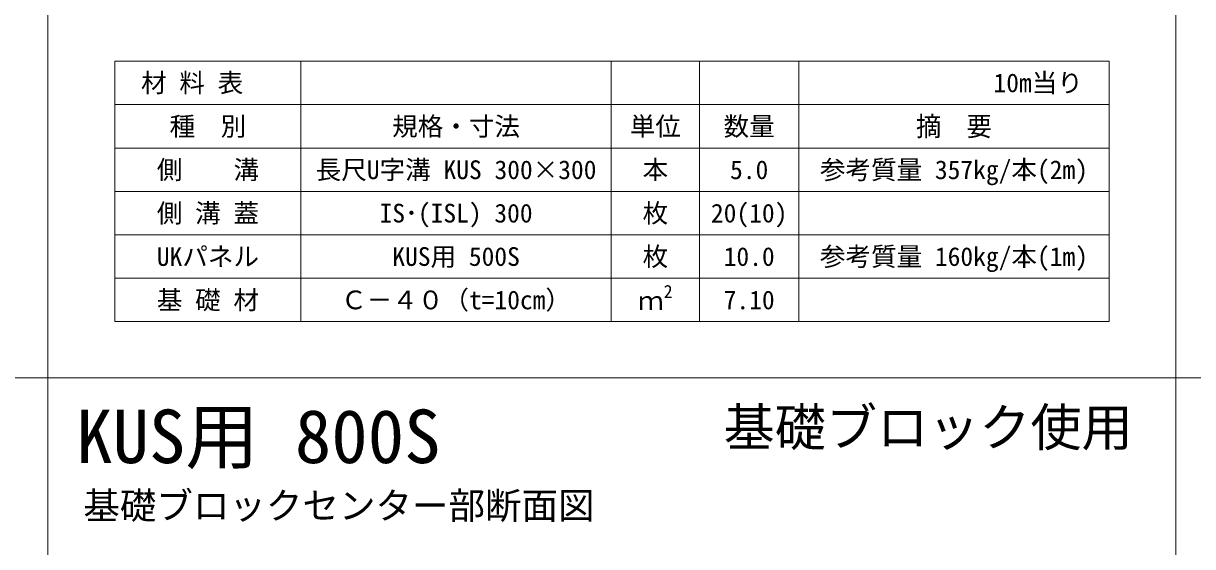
# Model space of a CAD drawing. Units: millimetres at full size, sheet at 1:20; details may follow other scales. Extents: x 201886 to 211886, y 860265 to 873235.
# Drawn here: x 205843 to 207916, y 870279 to 871207 of the extents above; entities that cross this region are included whole.
import ezdxf
from ezdxf.enums import TextEntityAlignment as Align

# ---------------------------------------------------------------- set-up
doc = ezdxf.new("R2010")
doc.units = ezdxf.units.MM
doc.header["$LTSCALE"] = 20
for name, color, linetype, lineweight in [('0_2', 7, 'Continuous', 20), ('Defpoints_3', 8, 'Continuous', 0), ('図枠', 5, 'Continuous', 13), ('寸法・材料表', 7, 'Continuous', 13)]:
    doc.layers.add(name, color=color, linetype=linetype, lineweight=lineweight)
doc.layers.add('文字', color=7, linetype='Continuous')
doc.styles.add('ＭＳ ゴシック', font='')
doc.styles.add('ＭＳ Ｐゴシック', font='')
doc.styles.get('ＭＳ ゴシック').set_extended_font_data('MS Gothic')
doc.styles.get('ＭＳ Ｐゴシック').set_extended_font_data('MS PGothic')

msp = doc.modelspace()

# ---------------------------------------------------------------- linework, layer by layer
at = {"layer": 'Defpoints_3'}
for p, q in [((206005.03, 871140.25), (207767.67, 871140.25)), ((206005.03, 871140.25), (206005.03, 871062.81)), ((206335.03, 871140.25), (206335.03, 871062.81)), ((206885.03, 871140.25), (206885.03, 871062.81)), ((207041.67, 871140.25), (207041.67, 871062.81)), ((207217.67, 871140.25), (207217.67, 871062.81)), ((207767.67, 871140.25), (207767.67, 871062.81))]:
    msp.add_line(p, q, dxfattribs=at)
at = {"layer": '図枠'}
for p, q in [((205886.35, 872977.81), (205886.35, 867477.81)), ((207886.35, 872977.81), (207886.35, 867477.81)), ((201886.35, 870577.81), (207886.35, 870577.81)), ((201886.35, 870577.81), (211886.35, 870577.81))]:
    msp.add_line(p, q, dxfattribs=at)
at = {"layer": '寸法・材料表'}
for p, q in [((206005.03, 871062.81), (207767.67, 871062.81)), ((206005.03, 871062.81), (206005.03, 870677.81)), ((206335.03, 871062.81), (206335.03, 870677.81)), ((206885.03, 871062.81), (206885.03, 870677.81)), ((207041.67, 871062.81), (207041.67, 870677.81)), ((207217.67, 871062.81), (207217.67, 870677.81)), ((207767.67, 871062.81), (207767.67, 870677.81)), ((206005.03, 870985.81), (207767.67, 870985.81)), ((206005.03, 870908.81), (207767.67, 870908.81)), ((206005.03, 870831.81), (207767.67, 870831.81)), ((206005.03, 870754.81), (207767.67, 870754.81)), ((206005.03, 870677.81), (207767.67, 870677.81))]:
    msp.add_line(p, q, dxfattribs=at)

# ---------------------------------------------------------------- texts
at = {"layer": '0_2', "style": 'ＭＳ ゴシック'}
msp.add_text('基礎ブロックセンター部断面図', height=47.47, dxfattribs=at).set_placement((205949.11, 870313.39), align=Align.BOTTOM_LEFT)
at = {"layer": '寸法・材料表', "style": 'ＭＳ ゴシック'}
msp.add_text('\u3000材 料 表', height=33.23, dxfattribs=at).set_placement((206006.08, 871101.53), align=Align.MIDDLE_LEFT)
msp.add_text('10m当り\u3000', height=33.23, dxfattribs=at).set_placement((207766.61, 871101.53), align=Align.MIDDLE_RIGHT)
for s, p in [('種\u3000別', (206170.03, 871024.31)), ('規格・寸法', (206610.03, 871024.31)), ('単位', (206963.35, 871024.31)), ('数量', (207129.67, 871024.31)), ('側\u3000\u3000溝', (206170.03, 870947.31)), ('長尺U字溝 KUS 300×300', (206610.03, 870947.31)), ('本', (206963.35, 870947.31)), ('5.0', (207129.67, 870947.31)), ('参考質量 357kg/本(2m)', (207492.67, 870947.31)), ('側 溝 蓋', (206170.03, 870870.31)), ('IS･(ISL) 300', (206610.03, 870870.31)), ('枚', (206963.35, 870870.31)), ('20(10)', (207129.67, 870870.31)), ('UKパネル', (206170.03, 870793.31)), ('KUS用 500S', (206610.03, 870793.31)), ('枚', (206963.35, 870793.31)), ('10.0', (207129.67, 870793.31)), ('参考質量 160kg/本(1m)', (207492.67, 870793.31)), ('基 礎 材', (206170.03, 870716.31)), ('Ｃ－４０（t=10cm）', (206610.03, 870716.31)), ('7.10', (207129.67, 870716.31))]:
    msp.add_text(s, height=33.23, dxfattribs=at).set_placement(p, align=Align.MIDDLE_CENTER)
at = {"layer": '寸法・材料表', "style": 'ＭＳ Ｐゴシック', "width": 0.95}
msp.add_text('摘\u3000要', height=34.64, dxfattribs=at).set_placement((207492.67, 871024.31), align=Align.MIDDLE_CENTER)
at = {"layer": '寸法・材料表', "style": 'ＭＳ ゴシック'}
for s, height, p in [('ｍ', 33.23, (206932.75, 870688.2)), ('2', 23.26, (206978.08, 870712.7))]:
    msp.add_text(s, height=height, dxfattribs=at).set_placement(p, align=Align.BOTTOM_LEFT)
at = {"layer": '文字', "style": 'ＭＳ ゴシック'}
for s, height, p in [('KUS用 800S', 94.94, (205936.35, 870398.31)), ('基礎ブロック使用', 66.46, (207084.42, 870437.16))]:
    msp.add_text(s, height=height, dxfattribs=at).set_placement(p, align=Align.BOTTOM_LEFT)

doc.saveas('drawing.dxf')
